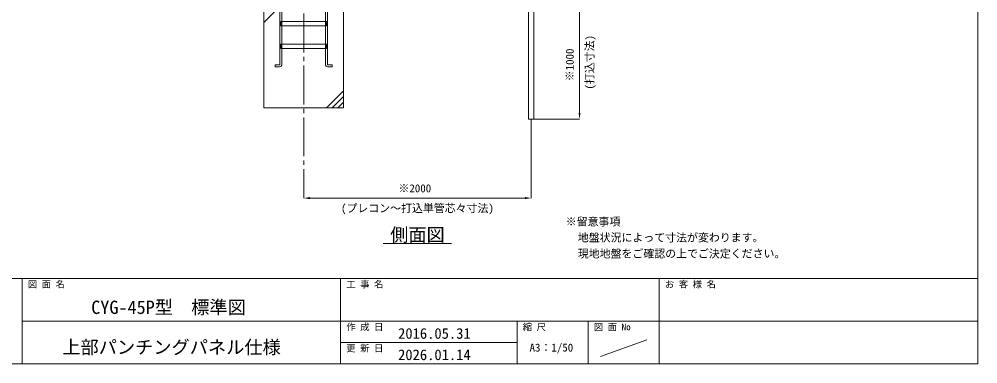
# Model space of a CAD drawing. Units: millimetres, scale not verified. Extents: x -69980 to -49855, y -14438 to 14438.
# Drawn here: x -58281 to -49855, y 562 to 3591 of the extents above; entities that cross this region are included whole.
import ezdxf
from ezdxf.enums import TextEntityAlignment as Align

# ---------------------------------------------------------------- set-up
doc = ezdxf.new("R2010")
doc.units = ezdxf.units.MM
doc.header["$LTSCALE"] = 38
doc.linetypes.add('CHAIN2', pattern=[12, 9, -1, 1, -1])
doc.linetypes.add('DASHED1', pattern=[1.8, 1.2, -0.6])
for name, color, linetype, lineweight in [('0-9_基礎工事用PCA小', 7, 'Continuous', 18), ('0-A_図面枠', 7, 'Continuous', 18), ('0-B_寸法', 3, 'Continuous', 18), ('0-D_単管', 7, 'Continuous', 18), ('1-2_通芯', 1, 'CHAIN2', 18), ('1-7_文字', 7, 'Continuous', 18)]:
    doc.layers.add(name, color=color, linetype=linetype, lineweight=lineweight)
doc.styles.add('ＭＳ ゴシック', font='')
doc.styles.get('ＭＳ ゴシック').set_extended_font_data('MS Gothic')

msp = doc.modelspace()

# ---------------------------------------------------------------- linework, layer by layer
at = {"layer": '0-9_基礎工事用PCA小'}
for p, q in [((-56130.2, 3562.5), (-55980.2, 3712.5)), ((-55970.68, 3532.5), (-55970.68, 3370.5)), ((-55589.72, 3532.5), (-55589.72, 3370.5)), ((-55970.68, 3332.5), (-55970.68, 3195.5)), ((-55589.72, 3332.5), (-55589.72, 3195.5)), ((-55430.2, 2962.5), (-55580.2, 2812.5)), ((-55430.2, 2912.5), (-55530.2, 2812.5)), ((-55430.2, 2862.5), (-55480.2, 2812.5))]:
    msp.add_line(p, q, dxfattribs=at)
at = {"layer": '0-9_基礎工事用PCA小', "color": 4, "linetype": 'DASHED1', "lineweight": 9}
for p, q in [((-55970.68, 3570.5), (-55970.68, 3532.5)), ((-55589.72, 3570.5), (-55589.72, 3532.5)), ((-55970.68, 3370.5), (-55970.68, 3332.5)), ((-55589.72, 3370.5), (-55589.72, 3332.5))]:
    msp.add_line(p, q, dxfattribs=at)
at = {"layer": '0-9_基礎工事用PCA小'}
for points in [[(-56130.2, 2812.5), (-55430.2, 2812.5), (-55430.2, 3712.5), (-56130.2, 3712.5)], [(-55980.2, 3570.5), (-55580.2, 3570.5), (-55580.2, 3532.5), (-55980.2, 3532.5)], [(-55980.2, 3370.5), (-55580.2, 3370.5), (-55580.2, 3332.5), (-55980.2, 3332.5)]]:
    msp.add_lwpolyline(points, close=True, dxfattribs=at)
for points in [[(-55989.72, 3195.55), (-55989.72, 3772.5), (-55970.68, 3772.5), (-55970.68, 3570.5)], [(-55570.68, 3195.55), (-55570.68, 3772.5), (-55589.72, 3772.5), (-55589.72, 3570.5)], [(-55993.68, 3172.5), (-56030.68, 3172.5), (-56030.68, 3191.55), (-55993.72, 3191.55)], [(-55566.72, 3172.5), (-55529.72, 3172.5), (-55529.72, 3191.55), (-55566.67, 3191.55)]]:
    msp.add_lwpolyline(points, dxfattribs=at)
for centre, radius, start, end in [((-55993.72, 3195.55), 4, 270, 0), ((-55993.68, 3195.5), 23, 270, 0), ((-55566.72, 3195.5), 23, 180, 270), ((-55566.67, 3195.55), 4, 180, 270)]:
    msp.add_arc(centre, radius, start, end, dxfattribs=at)
at = {"layer": '0-A_図面枠'}
for p, q in [((-69980.2, 1312.5), (-49855.2, 1312.5)), ((-58255.2, 1312.5), (-58255.2, 562.5)), ((-55455.2, 1312.5), (-55455.2, 562.5)), ((-52655.2, 1312.5), (-52655.2, 562.5)), ((-58255.2, 937.5), (-49855.2, 937.5)), ((-53905.2, 937.5), (-53905.2, 562.5)), ((-53280.2, 937.5), (-53280.2, 562.5)), ((-53172.22, 625.62), (-52763.17, 774.38)), ((-53905.2, 750), (-55455.2, 750))]:
    msp.add_line(p, q, dxfattribs=at)
msp.add_lwpolyline([(-69980.2, 14437.5), (-49855.2, 14437.5), (-49855.2, 562.5), (-69980.2, 562.5)], close=True, dxfattribs=at)
at = {"layer": '0-B_寸法'}
for p, q in [((-53355.9, 3657.5), (-53355.9, 2767.5)), ((-53780.2, 2711.5), (-53780.2, 2018.05)), ((-53754.9, 2712.5), (-53354.9, 2712.5)), ((-55780.2, 2218.05), (-55780.2, 2018.05)), ((-53835.2, 2019.05), (-55725.2, 2019.05))]:
    msp.add_line(p, q, dxfattribs=at)
at = {"layer": '0-B_寸法', "color": 91}
for points in [[(-53365.07, 2767.5), (-53355.9, 2712.5), (-53346.72, 2767.5)], [(-55725.2, 2028.2), (-55780.2, 2019.05), (-55725.2, 2009.88)], [(-53835.2, 2028.2), (-53780.2, 2019.05), (-53835.2, 2009.88)]]:
    msp.add_solid(points, dxfattribs=at)
at = {"layer": '0-D_単管'}
msp.add_lwpolyline([(-53804.5, 3790.4), (-53804.5, 2712.5), (-53755.9, 2712.5), (-53755.9, 3722.25)], dxfattribs=at)
at = {"layer": '1-2_通芯'}
msp.add_line((-55780.2, 9112.5), (-55780.2, 2219.05), dxfattribs=at)
at = {"layer": '1-7_文字'}
msp.add_line((-55080.2, 1619.05), (-54480.2, 1619.05), dxfattribs=at)

# ---------------------------------------------------------------- texts
at = {"layer": '0-A_図面枠', "style": 'ＭＳ ゴシック'}
for s, height, p in [('図 面 名', 58.65, (-58205.2, 1214.5)), ('工 事 名', 58.65, (-55405.2, 1214.5)), ('お 客 様 名', 58.65, (-52605.2, 1214.5)), ('CYG-45P型\u3000標準図', 117.3, (-57647.45, 965.3)), ('作 成 日\u3000', 58.65, (-55405.2, 839.5)), ('2016.05.31', 93.84, (-54950.47, 754.6)), ('縮 尺', 58.65, (-53855.2, 839.5)), ('図 面 No', 58.65, (-53230.2, 839.5)), ('上部パンチングパネル仕様', 117.3, (-57901.38, 615.1)), ('更 新 日\u3000', 58.65, (-55405.2, 652)), ('2026.01.14', 93.84, (-54950.47, 567.1)), ('A3：1/50', 70.38, (-53794.78, 648.9))]:
    msp.add_text(s, height=height, dxfattribs=at).set_placement(p, align=Align.BOTTOM_LEFT)
at = {"layer": '0-B_寸法', "style": 'ＭＳ ゴシック'}
for s, p in [('(打込寸法)', (-53210.3, 2972.5)), ('※1000', (-53385.45, 3045.68))]:
    msp.add_text(s, height=70.38, rotation=90, dxfattribs=at).set_placement(p, align=Align.BOTTOM_LEFT)
for s, p in [('※2000', (-54947.02, 2048.6)), ('(プレコン～打込単管芯々寸法)', (-55452.2, 1873.45))]:
    msp.add_text(s, height=70.38, dxfattribs=at).set_placement(p, align=Align.BOTTOM_LEFT)
at = {"layer": '1-7_文字', "style": 'ＭＳ ゴシック'}
for s, height, p in [('※留意事項', 70.38, (-53477.05, 1755.78)), ('側面図', 117.3, (-55020.2, 1603.05)), ('\u3000地盤状況によって寸法が変わります。', 70.38, (-53466.82, 1615.43)), ('\u3000現地地盤をご確認の上でご決定ください。', 70.38, (-53466.82, 1474.67))]:
    msp.add_text(s, height=height, dxfattribs=at).set_placement(p, align=Align.BOTTOM_LEFT)

doc.saveas('drawing.dxf')
